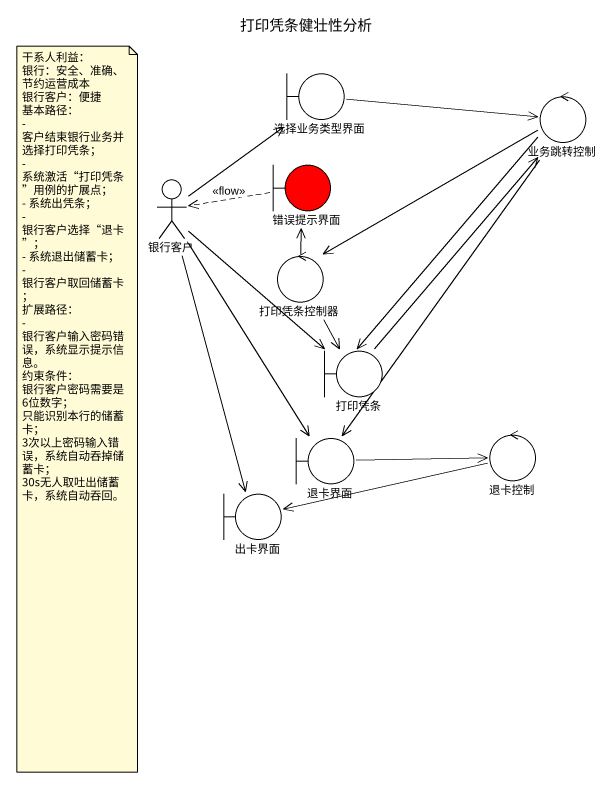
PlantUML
@startuml
title 打印凭条健壮性分析
boundary 选择业务类型界面
control 业务跳转控制
actor 银行客户
boundary 错误提示界面 #FF0000
control 打印凭条控制器
boundary 打印凭条
boundary 退卡界面
control 退卡控制
boundary 出卡界面
选择业务类型界面 -right-> 业务跳转控制
业务跳转控制 --> 打印凭条控制器
业务跳转控制 --> 打印凭条
业务跳转控制 --> 退卡界面
银行客户 -up-> 选择业务类型界面
银行客户 --> 打印凭条
银行客户 --> 退卡界面
银行客户 --> 出卡界面
错误提示界面 .left.> 银行客户 : <<flow>>
打印凭条控制器 -up-> 错误提示界面
打印凭条控制器 --> 打印凭条
打印凭条 -up-> 业务跳转控制
退卡界面 -right-> 退卡控制
退卡控制 -left-> 出卡界面
note as N1
  干系人利益：
  银行：安全、准确、节约运营成本
  银行客户：便捷
  基本路径：
  - 客户结束银行业务并选择打印凭条；
  - 系统激活“打印凭条”用例的扩展点；
  - 系统出凭条；
  - 银行客户选择“退卡”；
  - 系统退出储蓄卡；
  - 银行客户取回储蓄卡；
  扩展路径：
  - 银行客户输入密码错误，系统显示提示信息。
  约束条件：
  银行客户密码需要是6位数字；
  只能识别本行的储蓄卡；
  3次以上密码输入错误，系统自动吞掉储蓄卡；
  30s无人取吐出储蓄卡，系统自动吞回。
end note
@enduml
